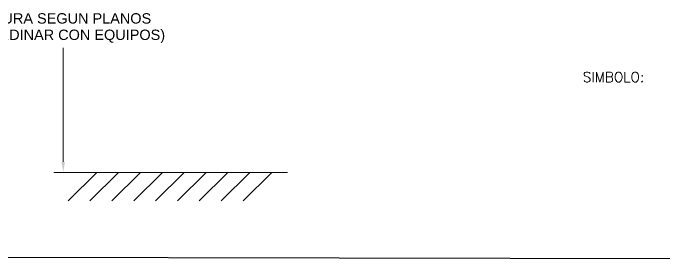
# Model space of a CAD drawing. Header units: inches. Extents: x 1693 to 10990, y 1878 to 5055.
# Drawn here: x 1704.4 to 1726.47, y 2258.96 to 2267.39 of the extents above; entities that cross this region are included whole.
import ezdxf
from ezdxf.enums import TextEntityAlignment as Align

# ---------------------------------------------------------------- set-up
doc = ezdxf.new("R2010")
doc.units = ezdxf.units.IN
doc.layers.add('DETALLE', color=3, linetype='Continuous')
doc.layers.add('TEXTOLEYENDA', color=3, linetype='Continuous', lineweight=5)
doc.layers.add('TOMACORRIENTE ALTURA', color=120, linetype='Continuous', lineweight=5)
doc.styles.add('Romans', font='romans.shx')
doc.styles.get("Standard").update_dxf_attribs({"font": 'arial.ttf'})

msp = doc.modelspace()

# ---------------------------------------------------------------- linework, layer by layer
at = {"layer": 'DETALLE', "ltscale": 5}
msp.add_line((1785.554, 2258.965), (1700.75, 2259.121), dxfattribs=at)
at = {"layer": 'TOMACORRIENTE ALTURA', "color": 2, "ltscale": 0.05}
for p, q in [((1706.102, 2262.348), (1706.102, 2266.213)), ((1706.978, 2261.997), (1705.786, 2261.997))]:
    msp.add_line(p, q, dxfattribs=at)
at = {"layer": 'TOMACORRIENTE ALTURA', "color": 2, "linetype": 'Continuous', "ltscale": 0.05}
for p, q in [((1706.266, 2261.028), (1707.236, 2261.997)), ((1706.276, 2261.997), (1713.696, 2261.997)), ((1707.007, 2261.028), (1707.976, 2261.997)), ((1707.747, 2261.028), (1708.717, 2261.997)), ((1708.488, 2261.028), (1709.457, 2261.997)), ((1709.228, 2261.028), (1710.198, 2261.997)), ((1709.969, 2261.028), (1710.938, 2261.997)), ((1710.709, 2261.028), (1711.679, 2261.997)), ((1711.45, 2261.028), (1712.419, 2261.997)), ((1712.19, 2261.028), (1713.16, 2261.997))]:
    msp.add_line(p, q, dxfattribs=at)
msp.add_solid([(1706.043, 2262.348), (1706.16, 2262.348), (1706.102, 2261.997)], dxfattribs=at)

# ---------------------------------------------------------------- texts
at = {"layer": 'TEXTOLEYENDA', "color": 4, "style": 'Romans'}
msp.add_text('SIMBOLO:', height=0.3366, dxfattribs=at).set_placement((1724.727, 2265.054), align=Align.CENTER)
at = {"layer": 'TOMACORRIENTE ALTURA', "color": 4}
for s, p in [('ALTURA SEGUN PLANOS', (1703.148, 2267.032)), ('(COORDINAR CON EQUIPOS)', (1702.64, 2266.477))]:
    msp.add_text(s, height=0.3506, dxfattribs=at).set_placement(p)

doc.saveas('drawing.dxf')
